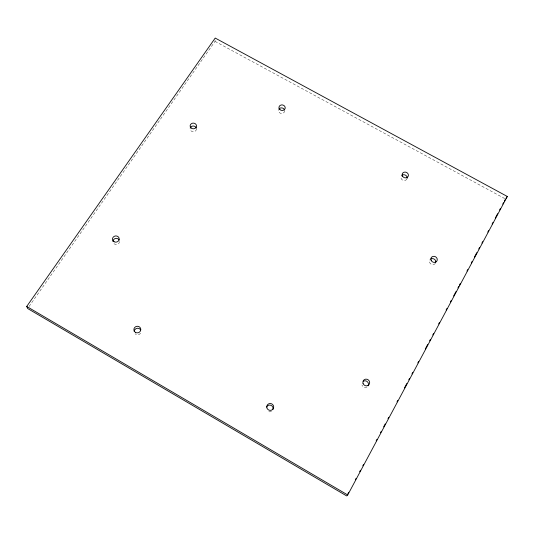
<?xml version="1.0" encoding="UTF-8"?>
<svg xmlns="http://www.w3.org/2000/svg" width="534" height="534" viewBox="0 0 534 534"><rect width="100%" height="100%" fill="white"/><g stroke="black" fill="none" stroke-linecap="round" stroke-linejoin="round"><path stroke-width="0.4" stroke-dasharray="2.67 2" d="M29.083 306.469L215.035 41.358L215.209 38.061M215.035 41.358L504.757 198.595M284.655 110.772A3.124 2.77 11 0 1 281.158 113.408A3.124 2.77 11 0 1 278.528 109.844M435.263 263.496A3.257 2.964 29.8 0 1 430.838 263.956A3.257 2.964 29.8 0 1 429.983 259.684M366.965 387.03A3.458 3.284 39.2 0 1 361.918 384.927M119.589 241.508A3.358 3.097 -7.6 0 1 112.961 242.162M196.459 128.968A3.177 2.837 3.6 0 1 193.208 131.711A3.177 2.837 3.6 0 1 190.097 128.767M140.542 333.189A3.458 3.291 -13.1 0 1 135.089 333.783M271.446 411.414A3.484 3.424 30.7 0 1 267.254 410.82M406.821 179.144A3.177 2.837 22.5 0 1 402.603 180.085A3.177 2.837 22.5 0 1 401.248 176.1"/><path stroke-width="0.8" d="M347.888 493.736L348.669 492.261M355.35 479.766L356.138 478.297M359.676 471.682L360.463 470.214M362.82 465.802L363.607 464.333M376.183 440.81L376.971 439.342M380.508 432.727L381.296 431.258M383.652 426.846L385.221 423.909M387.978 418.763L388.759 417.288M397.016 401.855L397.803 400.387M404.485 387.891L406.841 383.479M408.804 379.808L409.591 378.332M411.948 373.927L412.735 372.452M417.842 362.9L418.629 361.431M425.311 348.936L427.674 344.523M429.636 340.846L430.424 339.377M432.78 334.972L433.568 333.496M438.674 323.944L439.462 322.476M446.144 309.98L446.931 308.505M450.469 301.89L451.25 300.422M453.613 296.01L455.969 291.604M457.932 287.926L458.719 286.458M459.507 284.989L460.295 283.514M466.976 271.025L467.757 269.55M471.295 262.935L472.083 261.466M474.439 257.054L476.802 252.649M478.764 248.971L479.552 247.502M481.908 243.09L482.696 241.622M487.802 232.063L488.59 230.595M492.128 223.98L492.915 222.511M495.272 218.099L497.628 213.687M499.597 210.016L500.378 208.547M502.741 204.135L503.522 202.666M504.31 201.198L505.097 199.723M347.734 494.978L507.3 196.465L215.209 38.061L26.7 306.456L27.648 308.518L346.706 495.939L347.734 494.978L26.7 306.456M505.945 198.361L507.3 196.465M278.835 109.183A3.124 2.77 11 0 1 281.925 107.928A3.124 2.77 11 0 1 284.542 110.044M430.537 259.137A3.257 2.964 29.8 0 1 435.637 262.821M363.36 381.176A3.458 3.284 39.2 0 1 368.16 385.815M266.693 406.668A3.484 3.424 30.7 0 1 273.048 409.344M190.224 128.04A3.177 2.837 3.6 0 1 193.348 126.031A3.177 2.837 3.6 0 1 196.365 128.233M134.181 331.434A3.458 3.291 -13.1 0 1 140.676 329.892M401.715 175.512A3.177 2.837 22.5 0 1 405.466 175.165A3.177 2.837 22.5 0 1 407.095 178.456M112.888 241.355A3.358 3.097 -7.6 0 1 119.215 239.953M279.889 109.59A3.144 2.777 11 0 0 285.116 108.509A3.144 2.777 11 0 0 281.244 104.964A3.144 2.777 11 0 0 279.889 109.59M431.185 260.465A3.277 2.977 29.7 0 0 436.725 261.273A3.277 2.977 29.7 0 0 434.289 256.34A3.277 2.977 29.7 0 0 431.185 260.465M363.007 383.332A3.478 3.304 39 0 0 368.76 384.921A3.478 3.304 39 0 0 367.025 379.253A3.478 3.304 39 0 0 363.007 383.332M266.86 407.802A3.504 3.438 30.3 0 0 272.707 409.411A3.504 3.438 30.3 0 0 271.112 403.617A3.504 3.438 30.3 0 0 266.86 407.802M135.496 332.415A3.478 3.304 -12.9 0 0 140.809 329.632A3.478 3.304 -12.9 0 0 135.723 326.674A3.478 3.304 -12.9 0 0 135.496 332.415M402.629 176.353A3.197 2.85 22.5 0 0 408.076 176.507A3.197 2.85 22.5 0 0 405.112 172.075A3.197 2.85 22.5 0 0 402.629 176.353M114.016 241.702A3.378 3.111 -7.5 0 0 119.209 239.112A3.378 3.111 -7.5 0 0 114.283 236.302A3.378 3.111 -7.5 0 0 114.016 241.702M191.025 127.9A3.197 2.85 3.7 0 0 196.405 126.785A3.197 2.85 3.7 0 0 192.567 123.174A3.197 2.85 3.7 0 0 191.025 127.9"/></g></svg>
